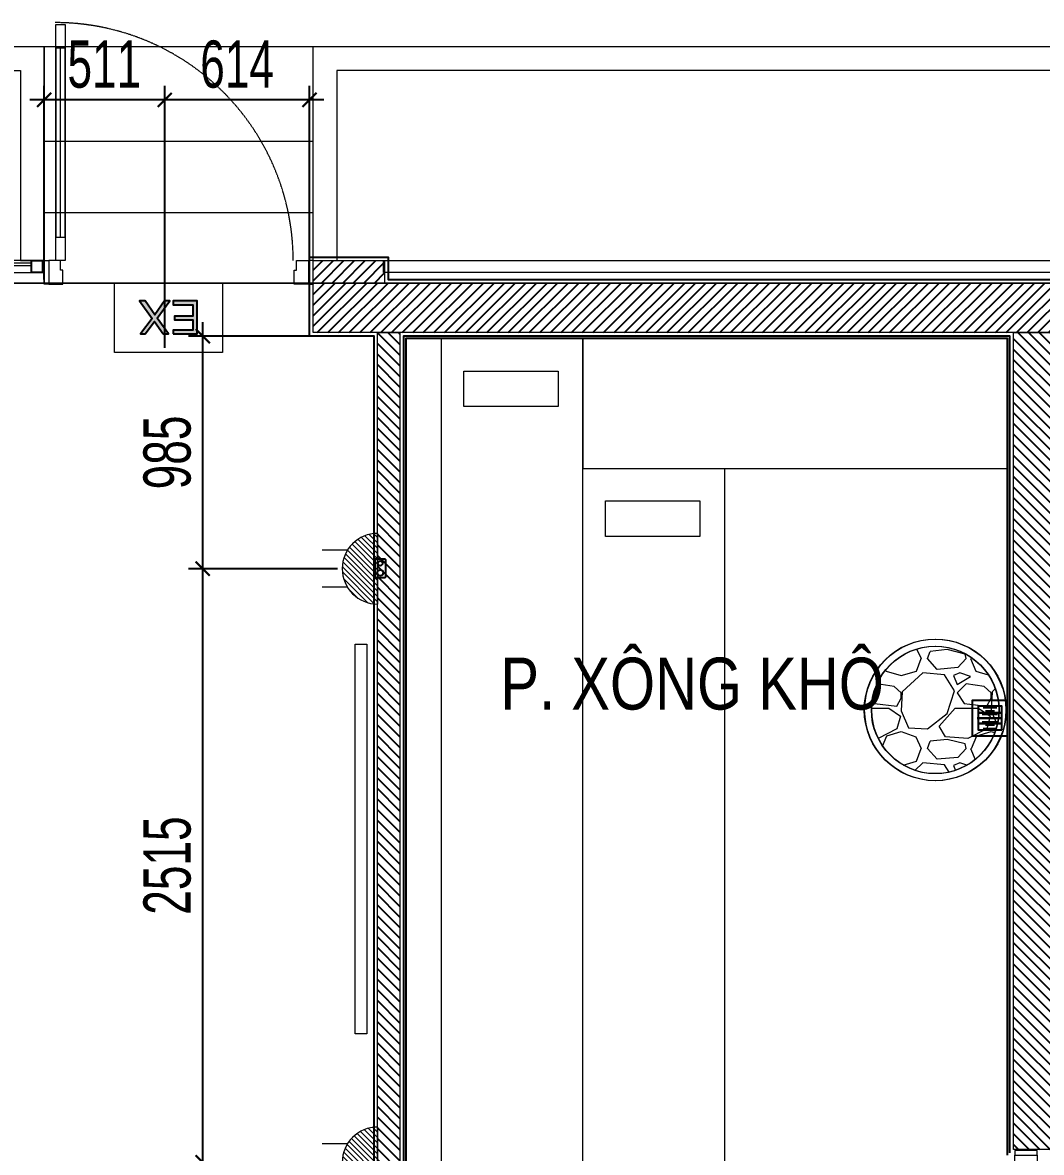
# Model space of a CAD drawing. Header units: millimetres. Extents: x -343543 to 400519, y -115663 to 104219.
# Drawn here: x -314278 to -309960, y 15717 to 20503 of the extents above; entities that cross this region are included whole.
import ezdxf
from ezdxf.xclip import XClip

# ---------------------------------------------------------------- set-up
doc = ezdxf.new("R2010")
doc.units = ezdxf.units.MM
doc.header["$XCLIPFRAME"] = 0
doc.linetypes.add('XREF MAT BANG TUONG XAY$0$01.Xref _MB T1$0$HIDDEN', pattern=[9.525, 6.35, -3.175])
doc.linetypes.add('XREF MAT BANG TUONG XAY$0$CENTER', pattern=[50.8, 31.75, -6.35, 6.35, -6.35])
doc.layers.get('0').update_dxf_attribs({"color": 231, "lineweight": 0})
doc.layers.get('DefPoints').update_dxf_attribs({"color": 191})
for name, color, linetype, lineweight in [('1-INNO-E-Socket', 4, 'Continuous', 5), ('A-PATT', 252, 'Continuous', 9), ('A-SYMBOLS', 10, 'Continuous', 13), ('E - EQ', 10, 'Continuous', 25), ('E-EX', 3, 'Continuous', 25), ('RSA -DIM', 231, 'Continuous', 0), ('XREF MAT BANG TUONG XAY$0$$1$A-TEXT', 8, 'Continuous', 25), ('XREF MAT BANG TUONG XAY$0$01.Xref _MB T1$0$A-DOOR', 8, 'Continuous', 9), ('XREF MAT BANG TUONG XAY$0$01.Xref _MB T1$0$A-FNSH', 8, 'Continuous', 9), ('XREF MAT BANG TUONG XAY$0$01.Xref _MB T1$0$A-GLAZ', 8, 'Continuous', 13), ('XREF MAT BANG TUONG XAY$0$01.Xref _MB T1$0$A-HIDD-LO', 8, 'XREF MAT BANG TUONG XAY$0$01.Xref _MB T1$0$HIDDEN', 9), ('XREF MAT BANG TUONG XAY$0$01.Xref _MB T1$0$A-LITE', 8, 'Continuous', 9), ('XREF MAT BANG TUONG XAY$0$01.Xref _MB T1$0$A-RAIL', 8, 'Continuous', 9), ('XREF MAT BANG TUONG XAY$0$01.Xref _MB T1$0$A-TEXT', 8, 'Continuous', 25), ('XREF MAT BANG TUONG XAY$0$A-GRID', 8, 'XREF MAT BANG TUONG XAY$0$CENTER', 15), ('XREF MAT BANG TUONG XAY$0$A-WALL-INT', 8, 'Continuous', 9)]:
    doc.layers.add(name, color=color, linetype=linetype, lineweight=lineweight)
for name, color, linetype in [('Gen Điện', 6, 'Continuous'), ('XREF MAT BANG TUONG XAY$0$A-FNSH', 8, 'Continuous'), ('XREF MAT BANG TUONG XAY$0$A-FURN', 8, 'Continuous'), ('XREF MAT BANG TUONG XAY$0$A-FURN @ 50', 8, 'Continuous'), ('XREF MAT BANG TUONG XAY$0$A-FURN @ 75', 8, 'Continuous'), ('XREF MAT BANG TUONG XAY$0$A-PATT', 8, 'Continuous'), ('đế âm', 1, 'Continuous')]:
    doc.layers.add(name, color=color, linetype=linetype)
doc.styles.add('SM-DIMTEXT', font='SME.shx', dxfattribs={"width": 0.7})
doc.styles.add('XREF MAT BANG TUONG XAY$0$Arial', font='arial.ttf', dxfattribs={"width": 0.8})
doc.dimstyles.new('SDIM-100', dxfattribs={"dimscale": 100, "dimtxt": 2, "dimasz": 0.6, "dimexe": 0.6, "dimexo": 0.2, "dimgap": 0.5, "dimtad": 1, "dimdec": 0, "dimzin": 12, "dimtxsty": 'SM-DIMTEXT', "dimblk": 'ARCHTICK', "dimblk1": 'ARCHTICK', "dimblk2": 'ARCHTICK', "dimcen": 0.12, "dimdle": 0.6, "dimclrd": 7, "dimclre": 8, "dimadec": 0, "dimazin": 3, "dimtfac": 2, "dimtix": 1, "dimtmove": 1, "dimatfit": 3, "dimfxl": 1, "dimtzin": 0, "dimarcsym": 1})

# ---------------------------------------------------------------- blocks, each defined once
blk = doc.blocks.new('*U283')
at = {"layer": 'XREF MAT BANG TUONG XAY$0$A-PATT'}
h = blk.add_hatch(dxfattribs=at)
h.set_pattern_fill('ANSI31', color=8, scale=10)
h.set_pattern_definition([(45, (38906.79, -11293.564), (-22.45064, 22.45064), [])])
h.paths.add_polyline_path([(-38.7, 47.5), (3421.3, 47.5), (3421.3, -162.5), (-38.7, -162.5)])
at = {"layer": 'XREF MAT BANG TUONG XAY$0$A-WALL-INT', "color": 8}
blk.add_lwpolyline([(-38.7, 47.5), (3421.3, 47.5), (3421.3, -162.5), (-38.7, -162.5)], close=True, dxfattribs=at)
blk = doc.blocks.new('*U232')
at = {"layer": 'XREF MAT BANG TUONG XAY$0$A-PATT'}
h = blk.add_hatch(dxfattribs=at)
h.set_pattern_fill('ANSI31', color=8, scale=10)
h.set_pattern_definition([(45, (41235.113, -11293.564), (-22.45064, 22.45064), [])])
h.paths.add_polyline_path([(-38.7, 47.5), (5749.6, 47.5), (5749.6, -162.5), (-38.7, -162.5)])
at = {"layer": 'XREF MAT BANG TUONG XAY$0$A-WALL-INT', "color": 8}
blk.add_lwpolyline([(-38.7, 47.5), (5749.6, 47.5), (5749.6, -162.5), (-38.7, -162.5)], close=True, dxfattribs=at)
blk = doc.blocks.new('*U233')
at = {"layer": 'XREF MAT BANG TUONG XAY$0$A-PATT'}
h = blk.add_hatch(dxfattribs=at)
h.set_pattern_fill('ANSI31', color=8, scale=10)
h.set_pattern_definition([(45, (35750.103, -11178.564), (-22.45064, 22.45064), [])])
h.paths.add_polyline_path([(-38.7, 47.5), (264.6, 47.5), (264.6, -47.5), (-38.7, -47.5)])
at = {"layer": 'XREF MAT BANG TUONG XAY$0$A-WALL-INT', "color": 8}
blk.add_lwpolyline([(-38.7, 47.5), (264.6, 47.5), (264.6, -47.5), (-38.7, -47.5)], close=True, dxfattribs=at)
blk = doc.blocks.new('*U279')
at = {"layer": 'XREF MAT BANG TUONG XAY$0$A-PATT'}
h = blk.add_hatch(dxfattribs=at)
h.set_pattern_fill('ANSI31', color=8, scale=10)
h.set_pattern_definition([(45, (43311.79, -11178.564), (-22.45064, 22.45064), [])])
h.paths.add_polyline_path([(-38.7, 47.5), (7826.3, 47.5), (7826.3, -47.5), (-38.7, -47.5)])
at = {"layer": 'XREF MAT BANG TUONG XAY$0$A-WALL-INT', "color": 8}
blk.add_lwpolyline([(-38.7, 47.5), (7826.3, 47.5), (7826.3, -47.5), (-38.7, -47.5)], close=True, dxfattribs=at)
blk = doc.blocks.new('*U166')
at = {"color": 8}
blk.add_line((70, 100), (70, 900), dxfattribs=at)
for points in [[(50, 0), (50, 1000), (90, 1000), (90, 0)], [(50, 100), (90, 100), (90, 900), (50, 900)], [(20, -100), (80, -100), (80, -40), (70, -40), (70, 0), (20, 0)], [(1120, -100), (1060, -100), (1060, -40), (1070, -40), (1070, 0), (1120, 0)]]:
    blk.add_lwpolyline(points, close=True, dxfattribs=at)
at = {"layer": 'XREF MAT BANG TUONG XAY$0$01.Xref _MB T1$0$A-FNSH', "color": 8}
for points in [[(20, -100), (0, -100), (0, 0), (20, 0)], [(1120, -100), (1140, -100), (1140, 0), (1120, 0)]]:
    blk.add_lwpolyline(points, close=True, dxfattribs=at)
at = {"layer": 'XREF MAT BANG TUONG XAY$0$01.Xref _MB T1$0$A-HIDD-LO', "color": 8, "ltscale": 0.3}
blk.add_arc((47.5, 0), 1008.3, 360, 90, dxfattribs=at)
blk = doc.blocks.new('XREF MAT BANG TUONG XAY$0$01.Xref _MB T1$0$A$Cfb76151b')
at = {"color": 8}
for points in [[(0, 0), (50, 0), (50, 50), (0, 50)], [(2, 2), (48, 2), (48, 48), (2, 48)]]:
    blk.add_lwpolyline(points, close=True, dxfattribs=at)
blk = doc.blocks.new('XREF MAT BANG TUONG XAY$0$01.Xref _MB T1$0$A$Cc763f58b')
at = {"layer": 'DefPoints', "color": 8}
blk.add_line((5, -50), (5, 0), dxfattribs=at)
at = {"layer": 'XREF MAT BANG TUONG XAY$0$01.Xref _MB T1$0$A-FNSH', "color": 8}
for centre, start, end in [((2.5, 2.3), 222.6903, 317.3097), ((2.5, -52.3), 42.6903, 137.3097)]:
    blk.add_arc(centre, 3.4, start, end, dxfattribs=at)
blk = doc.blocks.new('*U113')
at = {"layer": 'XREF MAT BANG TUONG XAY$0$01.Xref _MB T1$0$A-GLAZ'}
for p, q in [((416.7, 20), (55, 20)), ((416.7, 10), (55, 10))]:
    blk.add_line(p, q, dxfattribs=at)
at = {"layer": 'XREF MAT BANG TUONG XAY$0$01.Xref _MB T1$0$A-LITE', "color": 8}
blk.add_lwpolyline([(416.7, 50), (55, 50), (55, 0), (416.7, 0)], close=True, dxfattribs=at)
at = {"layer": 'XREF MAT BANG TUONG XAY$0$01.Xref _MB T1$0$A-FNSH', "color": 8, "rotation": 180}
blk.add_blockref('XREF MAT BANG TUONG XAY$0$01.Xref _MB T1$0$A$Cc763f58b', (5, 0), dxfattribs=at)
at = {"layer": 'XREF MAT BANG TUONG XAY$0$01.Xref _MB T1$0$A-FNSH', "color": 8, "xscale": -1, "rotation": 180}
blk.add_blockref('XREF MAT BANG TUONG XAY$0$01.Xref _MB T1$0$A$Cc763f58b', (466.7, 0), dxfattribs=at)
at = {"layer": 'XREF MAT BANG TUONG XAY$0$01.Xref _MB T1$0$A-GLAZ', "color": 8}
blk.add_blockref('XREF MAT BANG TUONG XAY$0$01.Xref _MB T1$0$A$Cfb76151b', (5, 0), dxfattribs=at)
at = {"layer": 'XREF MAT BANG TUONG XAY$0$01.Xref _MB T1$0$A-GLAZ', "color": 8, "xscale": -1}
blk.add_blockref('XREF MAT BANG TUONG XAY$0$01.Xref _MB T1$0$A$Cfb76151b', (466.7, 0), dxfattribs=at)
blk = doc.blocks.new('XREF MAT BANG TUONG XAY$0$00.xref_IKIGAI_Truc')
at = {"layer": 'XREF MAT BANG TUONG XAY$0$A-GRID', "color": 8, "ltscale": 20}
blk.add_lwpolyline([(-2907.5, 19400), (42750, 19400)], dxfattribs=at)
blk = doc.blocks.new('*U282')
at = {"color": 8}
blk.add_line((70, 100), (70, 680), dxfattribs=at)
for points in [[(50, 0), (50, 780), (90, 780), (90, 0)], [(50, 100), (90, 100), (90, 680), (50, 680)], [(20, -95), (80, -95), (80, -40), (70, -40), (70, 0), (20, 0)], [(900, -95), (840, -95), (840, -40), (850, -40), (850, 0), (900, 0)]]:
    blk.add_lwpolyline(points, close=True, dxfattribs=at)
at = {"layer": 'XREF MAT BANG TUONG XAY$0$01.Xref _MB T1$0$A-FNSH', "color": 8}
for points in [[(20, -95), (0, -95), (0, 0), (20, 0)], [(900, -95), (920, -95), (920, 0), (900, 0)]]:
    blk.add_lwpolyline(points, close=True, dxfattribs=at)
at = {"layer": 'XREF MAT BANG TUONG XAY$0$01.Xref _MB T1$0$A-HIDD-LO', "color": 8, "ltscale": 0.3}
blk.add_arc((42, 0), 806.7, 360, 90, dxfattribs=at)
blk = doc.blocks.new('XREF MAT BANG TUONG XAY$0$Drain')
at = {"color": 8}
blk.add_lwpolyline([(-1.2, -1.2), (1.2, -1.2), (1.2, 1.2), (-1.2, 1.2)], close=True, dxfattribs=at)
at = {"color": 8, "const_width": 0.16}
for points in [[(-0.365, 0.793), (-0.365, -0.793)], [(0, 0.873), (0, -0.873)], [(0.365, 0.793), (0.365, -0.793)], [(-0.731, 0.478), (-0.731, -0.478)], [(0.731, 0.478), (0.731, -0.478)]]:
    blk.add_lwpolyline(points, dxfattribs=at)
blk = doc.blocks.new('*U3483')
at = {"layer": 'XREF MAT BANG TUONG XAY$0$A-FURN @ 50', "color": 8, "xscale": 41.66666666666667, "yscale": 41.66666666666667, "zscale": 41.66666666666667, "rotation": 90.00000000000001}
blk.add_blockref('XREF MAT BANG TUONG XAY$0$Drain', (28385, 17557), dxfattribs=at)
at = {"layer": 'XREF MAT BANG TUONG XAY$0$A-FURN @ 75', "color": 8, "xscale": 62.50000000000001, "yscale": 62.50000000000001, "zscale": 62.50000000000001, "rotation": 90.00000000000001}
blk.add_blockref('XREF MAT BANG TUONG XAY$0$Drain', (28385, 17557), dxfattribs=at)
blk = doc.blocks.new('XREF MAT BANG TUONG XAY$0$xref_IKIGAI_Cot')
at = {"layer": 'XREF MAT BANG TUONG XAY$0$A-GRID', "color": 8, "ltscale": 20}
blk.add_lwpolyline([(-2907.5, 19400), (42750, 19400)], dxfattribs=at)
blk = doc.blocks.new('XREF MAT BANG NOI THAT')
h = blk.add_hatch()
h.set_pattern_fill('GRAVEL', color=8, scale=15)
h.set_pattern_definition([(228.0127875, (-413533.12, -126211.106), (-3048.0000002, -3428.9999998), [51.25822, -5074.57255]), (184.969741, (-413567.41, -126249.206), (4571.9999982, 381.0000217), [87.9607, -8708.10733]), (132.510447, (-413655.04, -126256.826), (3810.0000016, -4190.9999985), [62.02223, -6140.20842]), (267.273689, (-413803.63, -126352.076), (381.0000008, 7619.99999996), [80.10068, -7929.9656]), (292.833654, (-413807.44, -126432.086), (-1905.00000016, 4571.9999999), [78.54505, -7775.97116]), (357.273689, (-413776.96, -126504.476), (-7619.99999996, 381.0000008), [80.10068, -7929.9656]), (37.6942405, (-413696.95, -126508.286), (-4952.9999998, -3810.0000003), [105.92905, -10486.9673]), (72.2553284, (-413613.13, -126443.516), (2667.0000007, 8381.99999977), [100.00793, -9900.7885]), (121.4295656, (-413582.65, -126348.266), (-3048.0000004, 4952.9999997), [80.37195, -7956.83185]), (175.236358, (-413624.56, -126279.686), (4191, -381.0000007), [91.757, -4496.09054]), (222.3974378, (-413716, -126272.066), (-4571.99999985, -4191.00000016), [118.6617, -11747.51588]), (138.814075, (-413426.44, -126355.886), (-2666.9999998, 2286.0000002), [40.50068, -4009.58487]), (171.4692344, (-413456.92, -126329.216), (4953.0000001, -761.9999991), [77.0523, -7628.19585]), (225, (-413533.12, -126317.79), (-5e-14, -381), [53.8814, -484.93397]), (203.19859, (-413559.79, -126272.066), (1905, 762), [29.0162, -2872.59336]), (291.80141, (-413586.46, -126283.496), (-381, 1143), [41.03484, -2010.71295]), (30.963757, (-413571.22, -126321.596), (1143, 762), [66.64795, -2154.94472]), (161.56505, (-413514.07, -126287.31), (762, -381), [48.19307, -1156.63472]), (16.3895403, (-413807.44, -126283.496), (3810, 1143), [67.5132, -6683.824]), (70.346176, (-413742.67, -126264.446), (-1524.0000001, -4191), [56.63984, -5607.33235]), (293.19859, (-413514.07, -126211.106), (-762, 1905), [58.032, -2843.57754]), (343.6104597, (-413491.21, -126264.446), (-3810.0000001, 1142.9999997), [67.5132, -6683.824]), (339.443955, (-413807.44, -126519.716), (-1905, 762), [65.10528, -3190.16015]), (294.7751406, (-413746.48, -126542.576), (-1905.0000023, 4190.999999), [54.55082, -5400.539]), (66.80141, (-413510.26, -126592.106), (762, 1905), [58.032, -2843.57754]), (17.3540246, (-413487.4, -126538.766), (-4952.9999999, -1524.0000003), [63.8674, -6322.8564]), (69.443955, (-413696.95, -126592.106), (-762, -1905), [32.55264, -3222.7128]), (101.309932, (-413533.12, -126592.11), (-381, 1524), [19.4272, -1923.29924]), (165.963757, (-413536.93, -126573.06), (1143, -381), [78.54506, -1492.3582]), (186.009006, (-413613.13, -126554.006), (3810, 381.0000002), [72.79005, -7206.20473]), (303.690068, (-413571.22, -126355.89), (-381, 762), [54.94858, -1318.76645]), (353.1572266, (-413540.74, -126401.606), (6477.00000004, -761.99999966), [95.9335, -9497.40136]), (60.945396, (-413445.49, -126413.036), (-1524, -2667), [39.22624, -3883.40885]), (90, (-413426.44, -126378.75), (-381, 381), [22.86, -358.14]), (120.256437, (-413620.75, -126542.576), (1523.9999998, -2667.0000001), [52.93004, -5240.09112]), (48.0127875, (-413647.42, -126496.856), (3048.0000003, 3428.9999998), [102.51643, -5023.31433]), (0, (-413578.84, -126420.66), (381, 381), [99.06, -281.94]), (325.3048465, (-413479.78, -126420.656), (3810.0000014, -2666.999998), [60.24143, -5963.8975]), (254.054604, (-413430.25, -126454.946), (-381, -1524), [55.47436, -2718.2475]), (207.6459754, (-413445.49, -126508.286), (-7239.00000027, -3809.9999995), [90.32176, -8941.86966]), (175.4260787, (-413525.5, -126550.196), (-4953, 381), [95.55442, -9459.87697])])
edge = h.paths.add_edge_path()
edge.add_arc((28152.6, 17591.7), 270, 0, 360)
at = {"color": 8}
for points in [[(25910, 19165), (26060, 19165), (26060, 14725), (25910, 14725)], [(26660, 19165), (26060, 19165), (26060, 14725), (26660, 14725)], [(28460, 19165), (26660, 19165), (26660, 18615), (28460, 18615)], [(26155.5, 19026.8), (26555.5, 19026.8), (26555.5, 18876.8), (26155.5, 18876.8)], [(26660, 18615), (27260, 18615), (27260, 14725), (26660, 14725)], [(26755.5, 18476.8), (27155.5, 18476.8), (27155.5, 18326.8), (26755.5, 18326.8)], [(25745, 17870), (25745, 16220), (25695, 16220), (25695, 17870)]]:
    blk.add_lwpolyline(points, close=True, dxfattribs=at)
for centre, radius in [((28152.6, 17591.7), 300), ((28154.2, 17591.7), 300), ((28152.6, 17591.7), 270), ((28154.2, 17591.7), 270)]:
    blk.add_circle(centre, radius, dxfattribs=at)
blk = doc.blocks.new('01.Xref _MB T1')
at = {"color": 8}
blk.add_lwpolyline([(39999.98286, 2999.99997), (40000.00012, 19400), (-0.00011, 19399.99891), (0.00011, 2999.99997), (8394.99073, 2999.9999), (8394.99073, -99.99996), (31605.0109, -99.99952), (31605.0109, 3000.00035)], close=True, dxfattribs=at)
at = {"layer": 'XREF MAT BANG TUONG XAY$0$01.Xref _MB T1$0$A-FNSH', "color": 8}
for points in [[(15703.31324, 19400.00844), (15703.31324, 20300.0085), (24276.68633, 20300.01291), (24276.68661, 19494.99925), (24376.68689, 19494.99925), (24376.68627, 20400.01296), (15603.31324, 20400.00844)], [(25516.68682, 19399.99994), (25516.68715, 20400.0078)], [(31714.99073, 1999.99999), (41000, 1999.99998), (41000.00012, 20399.99968), (25516.68715, 20400.0078)], [(40900, 9194.99984), (40900.00012, 20299.99973), (25616.68709, 20300.00774), (25616.68709, 19495)], [(14586.62786, 19399.99994), (24376.68659, 19399.99984)]]:
    blk.add_lwpolyline(points, dxfattribs=at)
for points in [[(24376.68634, 19400.0031), (25516.68699, 19400.00309), (25516.68699, 20400.01123), (24376.68634, 20400.01125)], [(25516.68697, 20000.01154), (24376.68618, 20000.01155), (24376.68618, 19698.50706), (25516.68697, 19698.50705)]]:
    blk.add_lwpolyline(points, close=True, dxfattribs=at)
at = {"layer": 'XREF MAT BANG TUONG XAY$0$01.Xref _MB T1$0$A-RAIL', "color": 8}
blk.add_lwpolyline([(31220.00015, 19494.99885), (31220.00015, 19444.99885), (25815.00015, 19444.9993), (25815.00015, 19494.9993)], close=True, dxfattribs=at)
at = {"layer": 'XREF MAT BANG TUONG XAY$0$A-FNSH', "color": 8}
for points in [[(28470.00141, 15714.99996), (28470.00141, 19174.99915), (25900.00141, 19174.99915), (25900.00141, 14714.99999)], [(25774.99876, 14714.99978), (25775.00406, 19174.99957), (25501.68818, 19174.99872), (25501.68818, 19509.9993), (25835.00134, 19509.9993), (25835.00135, 19414.99916), (32455.00149, 19415.00765), (32455.00149, 19174.99886), (31620.01107, 19175.00748), (31620.00137, 15885.00022), (30280.06332, 15884.99914), (30280.06332, 16009.99923), (31380.00126, 16009.9928), (31379.99365, 19085.00042), (31290.01134, 19085.0002), (31290.01134, 19174.99915), (28710.00141, 19174.99903), (28710.00141, 16010.00022), (28804.99193, 16010.00022), (28804.99193, 15885.00022), (28710.00141, 15885.00022), (28710.00141, 15714.99996)], [(28460.00141, 15704.99996), (28460.00141, 19164.99915), (25910.00141, 19164.99915), (25910.00141, 14724.99999)]]:
    blk.add_lwpolyline(points, dxfattribs=at)
at = {"color": 8}
blk.add_blockref('XREF MAT BANG TUONG XAY$0$00.xref_IKIGAI_Truc', (0.00011, 0), dxfattribs=at)
ref = blk.add_blockref('XREF MAT BANG TUONG XAY$0$xref_IKIGAI_Cot', (-0.00927, -0.00001), dxfattribs=at)
XClip(ref).set_block_clipping_path([(-1610.3425959283, -2225.6693134198), (41829.1295208634, 21555.8819575264)])
at = {"layer": 'XREF MAT BANG TUONG XAY$0$01.Xref _MB T1$0$A-DOOR', "color": 8, "extrusion": (2.81943e-13, 1.42352e-14, -1), "xscale": -1, "zscale": -1, "rotation": 359.9999623331527}
blk.add_blockref('*U166', (-24376.68676, 19494.99925, 0), dxfattribs=at)
at = {"layer": 'XREF MAT BANG TUONG XAY$0$01.Xref _MB T1$0$A-DOOR', "color": 8, "extrusion": (-1.42352e-14, 2.81943e-13, -1), "xscale": -1, "zscale": -1, "rotation": 269.9999623331528}
blk.add_blockref('*U282', (-28490.00005, 14805, 0), dxfattribs=at)
at = {"layer": 'XREF MAT BANG TUONG XAY$0$01.Xref _MB T1$0$A-TEXT', "color": 8, "rotation": 180}
blk.add_blockref('*U113', (24376.68689, 19494.99925), dxfattribs=at)
at = {"layer": 'XREF MAT BANG TUONG XAY$0$A-FURN', "color": 8}
for name, p, rotation in [('*U233', (25781.29355, 19447.5), 180), ('*U232', (31266.30332, 19237.49914), 180), ('*U279', (25837.49193, 11363.6983), 90.00000000000001), ('*U283', (28532.49193, 15768.69827), 90.00000000000001)]:
    blk.add_blockref(name, p, dxfattribs=dict(at, rotation=rotation))
at = {"layer": 'XREF MAT BANG TUONG XAY$0$A-FURN', "linetype": 'Continuous'}
blk.add_blockref('*U3483', (0, 0), dxfattribs=at)
at = {"layer": 'XREF MAT BANG TUONG XAY$0$$1$A-TEXT', "color": 8, "style": 'XREF MAT BANG TUONG XAY$0$Arial', "width": 0.8}
blk.add_text('P. XÔNG KHÔ', height=220, dxfattribs=at).set_placement((26310.30946, 17593.23442))
at = {"layer": 'A-PATT', "color": 8}
blk.add_blockref('XREF MAT BANG NOI THAT', (0, 0), dxfattribs=at)
blk = doc.blocks.new('*U28')
at = {"layer": '1-INNO-E-Socket'}
h = blk.add_hatch(dxfattribs=at)
h.set_pattern_fill('ANSI31,O', scale=106.995219)
h.set_pattern_definition([(45, (-641.971, -356.651), (-9.45713, 9.45713), [])])
h.paths.add_polyline_path([(124.8, 0, 1), (-124.8, 0)])
for p, q in [((-65.7, 106.1), (-65.7, 195.3)), ((65.7, 106.1), (65.7, 195.3)), ((124.8, 0), (-124.8, 0)), ((109.4, 0), (-109.4, 0))]:
    blk.add_line(p, q, dxfattribs=at)
blk.add_arc((0, 0), 124.8, 0, 180, dxfattribs=at)
blk = doc.blocks.new('KH VIDIFI NHA XE_dwg_KH VIDIFI NHA XE_dwg_INNO_E_ĐÈN_EXIT THOÁT HIỂM1 - ELC_EmergencyExit-1904534-MẶT BẰNG ĐÈN EXIT_ SỰ CỐ TẦNG HẦM-2156726-DANH MỤC KÝ HIỆU SỬ DỤNG TRONG BẢN VẼ-2855094-KÍ HIỆU BẢN VẼ')
h = blk.add_hatch(color=256)
h.paths.add_polyline_path([(-75.1, 122.5), (-0.9, 122.5), (-0.9, 110.4), (-61.5, 110.4), (-61.5, 78.8), (-4.8, 78.8), (-4.8, 66.9), (-61.6, 66.9), (-61.6, 31.8), (-0.9, 31.8), (-0.9, 19.8), (-75.1, 19.8)], flags=0)
h.paths.add_polyline_path([(30.4, 122.5), (57.3, 84.1), (86.1, 122.3), (100.8, 122.3), (65.1, 73.9), (103.8, 19.8), (87, 19.8), (56.8, 63), (25.9, 19.8), (9.6, 19.8), (49.3, 73.4), (14.3, 122.5)], flags=0)
at = {"lineweight": 15, "flags": 128}
blk.add_lwpolyline([(181.7, 180.1), (181.7, -35.9), (-154.3, -35.9), (-154.3, 180.1)], close=True, dxfattribs=at)
at = {"flags": 128}
for points in [[(-0.9, 122.5), (-75.1, 122.5), (-75.1, 19.8), (-0.9, 19.8), (-0.9, 31.8), (-61.6, 31.8), (-61.6, 66.9), (-4.8, 66.9), (-4.8, 78.8), (-61.5, 78.8), (-61.5, 110.4), (-0.9, 110.4)], [(30.4, 122.5), (14.3, 122.5), (49.3, 73.4), (9.6, 19.8), (25.9, 19.8), (56.8, 63), (87, 19.8), (103.8, 19.8), (65.1, 73.9), (100.8, 122.3), (86.1, 122.3), (57.3, 84.1)]]:
    blk.add_lwpolyline(points, close=True, dxfattribs=at)
blk = doc.blocks.new('_ArchTick')
at = {"color": 0, "linetype": 'ByBlock', "const_width": 0.15}
blk.add_lwpolyline([(-0.5, -0.5), (0.5, 0.5)], dxfattribs=at)
blk = doc.blocks.new('*D570')
at = {"layer": 'DefPoints', "color": 0, "linetype": 'Continuous', "ltscale": 1000, "transparency": 16777216}
for p in [(-313675.7, 20176.1), (-313061.8, 19395), (-313675.7, 19106)]:
    blk.add_point(p, dxfattribs=at)
at = {"layer": 'RSA -DIM', "color": 8, "linetype": 'Continuous', "lineweight": -2, "ltscale": 1000, "transparency": 16777216}
for p, q in [((-313675.7, 19126), (-313675.7, 20236.1)), ((-313061.8, 19415), (-313061.8, 20236.1))]:
    blk.add_line(p, q, dxfattribs=at)
at = {"layer": 'RSA -DIM', "color": 7, "linetype": 'Continuous', "lineweight": -2, "ltscale": 1000, "transparency": 16777216}
blk.add_line((-313001.8, 20176.1), (-313735.7, 20176.1), dxfattribs=at)
at = {"layer": 'RSA -DIM', "color": 7, "linetype": 'Continuous', "lineweight": -2, "ltscale": 1000, "transparency": 16777216, "xscale": 60, "yscale": 60, "zscale": 60, "rotation": 180}
blk.add_blockref('_ArchTick', (-313675.7, 20176.1), dxfattribs=at)
at = {"layer": 'RSA -DIM', "color": 7, "linetype": 'Continuous', "lineweight": -2, "ltscale": 1000, "transparency": 16777216, "xscale": 60, "yscale": 60, "zscale": 60}
blk.add_blockref('_ArchTick', (-313061.8, 20176.1), dxfattribs=at)
at = {"layer": 'RSA -DIM', "color": 0, "linetype": 'Continuous', "ltscale": 1000, "transparency": 16777216, "insert": (-313368.8, 20326.1), "char_height": 200, "attachment_point": 5, "style": 'SM-DIMTEXT'}
blk.add_mtext('614', dxfattribs=at)
blk = doc.blocks.new('*D571')
at = {"layer": 'DefPoints', "color": 0, "linetype": 'Continuous', "ltscale": 1000, "transparency": 16777216}
for p in [(-314186.8, 20176.1), (-314186.8, 19395), (-313675.7, 19106)]:
    blk.add_point(p, dxfattribs=at)
at = {"layer": 'RSA -DIM', "color": 8, "linetype": 'Continuous', "lineweight": -2, "ltscale": 1000, "transparency": 16777216}
for p, q in [((-314186.8, 19415), (-314186.8, 20236.1)), ((-313675.7, 19126), (-313675.7, 20236.1))]:
    blk.add_line(p, q, dxfattribs=at)
at = {"layer": 'RSA -DIM', "color": 7, "linetype": 'Continuous', "lineweight": -2, "ltscale": 1000, "transparency": 16777216}
blk.add_line((-313615.7, 20176.1), (-314246.8, 20176.1), dxfattribs=at)
at = {"layer": 'RSA -DIM', "color": 7, "linetype": 'Continuous', "lineweight": -2, "ltscale": 1000, "transparency": 16777216, "xscale": 60, "yscale": 60, "zscale": 60, "rotation": 180}
blk.add_blockref('_ArchTick', (-314186.8, 20176.1), dxfattribs=at)
at = {"layer": 'RSA -DIM', "color": 7, "linetype": 'Continuous', "lineweight": -2, "ltscale": 1000, "transparency": 16777216, "xscale": 60, "yscale": 60, "zscale": 60}
blk.add_blockref('_ArchTick', (-313675.7, 20176.1), dxfattribs=at)
at = {"layer": 'RSA -DIM', "color": 0, "linetype": 'Continuous', "ltscale": 1000, "transparency": 16777216, "insert": (-313931.3, 20326.1), "char_height": 200, "attachment_point": 5, "style": 'SM-DIMTEXT'}
blk.add_mtext('511', dxfattribs=at)
blk = doc.blocks.new('*D573')
at = {"layer": 'DefPoints', "color": 0, "linetype": 'Continuous', "ltscale": 1000, "transparency": 16777216}
for p in [(-313514.4, 15674.9), (-312923.3, 15674.9), (-312738.7, 15122.2)]:
    blk.add_point(p, dxfattribs=at)
at = {"layer": 'RSA -DIM', "color": 7, "linetype": 'Continuous', "lineweight": -2, "ltscale": 1000, "transparency": 16777216}
blk.add_line((-313514.4, 15062.2), (-313514.4, 15734.9), dxfattribs=at)
at = {"layer": 'RSA -DIM', "color": 8, "linetype": 'Continuous', "lineweight": -2, "ltscale": 1000, "transparency": 16777216}
for p, q in [((-312943.3, 15674.9), (-313574.4, 15674.9)), ((-312758.7, 15122.2), (-313574.4, 15122.2))]:
    blk.add_line(p, q, dxfattribs=at)
at = {"layer": 'RSA -DIM', "color": 7, "linetype": 'Continuous', "lineweight": -2, "ltscale": 1000, "transparency": 16777216, "xscale": 60, "yscale": 60, "zscale": 60}
for p, rotation in [((-313514.4, 15674.9), 90), ((-313514.4, 15122.2), 270)]:
    blk.add_blockref('_ArchTick', p, dxfattribs=dict(at, rotation=rotation))
at = {"layer": 'RSA -DIM', "color": 0, "linetype": 'Continuous', "ltscale": 1000, "transparency": 16777216, "insert": (-313664.4, 15398.6), "char_height": 200, "attachment_point": 5, "rotation": 90, "style": 'SM-DIMTEXT'}
blk.add_mtext('553', dxfattribs=at)
blk = doc.blocks.new('*D574')
at = {"layer": 'DefPoints', "color": 0, "linetype": 'Continuous', "ltscale": 1000, "transparency": 16777216}
for p in [(-313514.4, 18189.9), (-312923.3, 18189.9), (-312923.3, 15674.9)]:
    blk.add_point(p, dxfattribs=at)
at = {"layer": 'RSA -DIM', "color": 7, "linetype": 'Continuous', "lineweight": -2, "ltscale": 1000, "transparency": 16777216}
blk.add_line((-313514.4, 15614.9), (-313514.4, 18249.9), dxfattribs=at)
at = {"layer": 'RSA -DIM', "color": 8, "linetype": 'Continuous', "lineweight": -2, "ltscale": 1000, "transparency": 16777216}
for p, q in [((-312943.3, 18189.9), (-313574.4, 18189.9)), ((-312943.3, 15674.9), (-313574.4, 15674.9))]:
    blk.add_line(p, q, dxfattribs=at)
at = {"layer": 'RSA -DIM', "color": 7, "linetype": 'Continuous', "lineweight": -2, "ltscale": 1000, "transparency": 16777216, "xscale": 60, "yscale": 60, "zscale": 60}
for p, rotation in [((-313514.4, 18189.9), 90), ((-313514.4, 15674.9), 270)]:
    blk.add_blockref('_ArchTick', p, dxfattribs=dict(at, rotation=rotation))
at = {"layer": 'RSA -DIM', "color": 0, "linetype": 'Continuous', "ltscale": 1000, "transparency": 16777216, "insert": (-313664.4, 16932.4), "char_height": 200, "attachment_point": 5, "rotation": 90, "style": 'SM-DIMTEXT'}
blk.add_mtext('2515', dxfattribs=at)
blk = doc.blocks.new('*D575')
at = {"layer": 'DefPoints', "color": 0, "linetype": 'Continuous', "ltscale": 1000, "transparency": 16777216}
for p in [(-313514.4, 19175), (-312788.5, 19175), (-312923.3, 18189.9)]:
    blk.add_point(p, dxfattribs=at)
at = {"layer": 'RSA -DIM', "color": 7, "linetype": 'Continuous', "lineweight": -2, "ltscale": 1000, "transparency": 16777216}
blk.add_line((-313514.4, 18129.9), (-313514.4, 19235), dxfattribs=at)
at = {"layer": 'RSA -DIM', "color": 8, "linetype": 'Continuous', "lineweight": -2, "ltscale": 1000, "transparency": 16777216}
for p, q in [((-312808.5, 19175), (-313574.4, 19175)), ((-312943.3, 18189.9), (-313574.4, 18189.9))]:
    blk.add_line(p, q, dxfattribs=at)
at = {"layer": 'RSA -DIM', "color": 7, "linetype": 'Continuous', "lineweight": -2, "ltscale": 1000, "transparency": 16777216, "xscale": 60, "yscale": 60, "zscale": 60}
for p, rotation in [((-313514.4, 19175), 90), ((-313514.4, 18189.9), 270)]:
    blk.add_blockref('_ArchTick', p, dxfattribs=dict(at, rotation=rotation))
at = {"layer": 'RSA -DIM', "color": 0, "linetype": 'Continuous', "ltscale": 1000, "transparency": 16777216, "insert": (-313664.4, 18682.4), "char_height": 200, "attachment_point": 5, "rotation": 90, "style": 'SM-DIMTEXT'}
blk.add_mtext('985', dxfattribs=at)
blk = doc.blocks.new('đế âm 78')
at = {"layer": 'Gen Điện', "ltscale": 30}
blk.add_lwpolyline([(5501258.1, -3862344.9), (5501258.1, -3862422.9), (5501303.1, -3862422.9, 0.414214), (5501308.1, -3862417.9), (5501308.1, -3862349.9, 0.414214), (5501303.1, -3862344.9), (5501258.1, -3862344.9)], format="xyb", dxfattribs=at)
blk.add_lwpolyline([(5501261.1, -3862344.9), (5501261.1, -3862422.9)], dxfattribs=at)
for centre, radius in [((5501284.6, -3862362.9), 10), ((5501284.6, -3862402.9), 12.5)]:
    blk.add_circle(centre, radius, dxfattribs=at)

msp = doc.modelspace()

# ---------------------------------------------------------------- block references
at = {"layer": 'A-SYMBOLS'}
msp.add_blockref('01.Xref _MB T1', (-338563.5, 0), dxfattribs=at)

# ---------------------------------------------------------------- next in the draw order: block references
at = {"layer": 'E - EQ', "xscale": 1.2, "yscale": 1.2, "zscale": 1.2, "rotation": 90.00000000058562}
for p in [(-312773.5, 18189.9), (-312773.5, 15674.9)]:
    msp.add_blockref('*U28', p, dxfattribs=at)
at = {"layer": 'E-EX', "extrusion": (0, 0, -1), "xscale": -1.36125, "yscale": 1.36125, "zscale": 1.36125, "rotation": 180}
msp.add_blockref('KH VIDIFI NHA XE_dwg_KH VIDIFI NHA XE_dwg_INNO_E_ĐÈN_EXIT THOÁT HIỂM1 - ELC_EmergencyExit-1904534-MẶT BẰNG ĐÈN EXIT_ SỰ CỐ TẦNG HẦM-2156726-DANH MỤC KÝ HIỆU SỬ DỤNG TRONG BẢN VẼ-2855094-KÍ HIỆU BẢN VẼ', (313640.5, 19351.1), dxfattribs=at)
at = {"layer": 'đế âm'}
msp.add_blockref('đế âm 78', (-5814046.6, 3880575.7), dxfattribs=at)

# ---------------------------------------------------------------- next in the draw order: dimensions: what is measured, and where the dimension line sits
at = {"layer": 'RSA -DIM', "color": 1, "linetype": 'Continuous', "ltscale": 1000}
for base, p1, p2, picture, middle in [((-314186.8, 20176.1), (-313675.7, 19106), (-314186.8, 19395), '*D571', (-313931.3, 20326.1)), ((-313675.7, 20176.1), (-313061.8, 19395), (-313675.7, 19106), '*D570', (-313368.8, 20326.1))]:
    dim = msp.add_linear_dim(base=base, p1=p1, p2=p2, dimstyle='SDIM-100', dxfattribs=at)
    dim.commit()
    dim.dimension.update_dxf_attribs({"geometry": picture, "text_midpoint": middle})
for base, p1, p2, picture, middle in [((-313514.4, 19175), (-312923.3, 18189.9), (-312788.5, 19175), '*D575', (-313664.4, 18682.4)), ((-313514.4, 18189.9), (-312923.3, 15674.9), (-312923.3, 18189.9), '*D574', (-313664.4, 16932.4)), ((-313514.4, 15674.9), (-312738.7, 15122.2), (-312923.3, 15674.9), '*D573', (-313664.4, 15398.6))]:
    dim = msp.add_linear_dim(base=base, p1=p1, p2=p2, angle=90, dimstyle='SDIM-100', dxfattribs=at)
    dim.commit()
    dim.dimension.update_dxf_attribs({"geometry": picture, "text_midpoint": middle})

doc.saveas('drawing.dxf')
